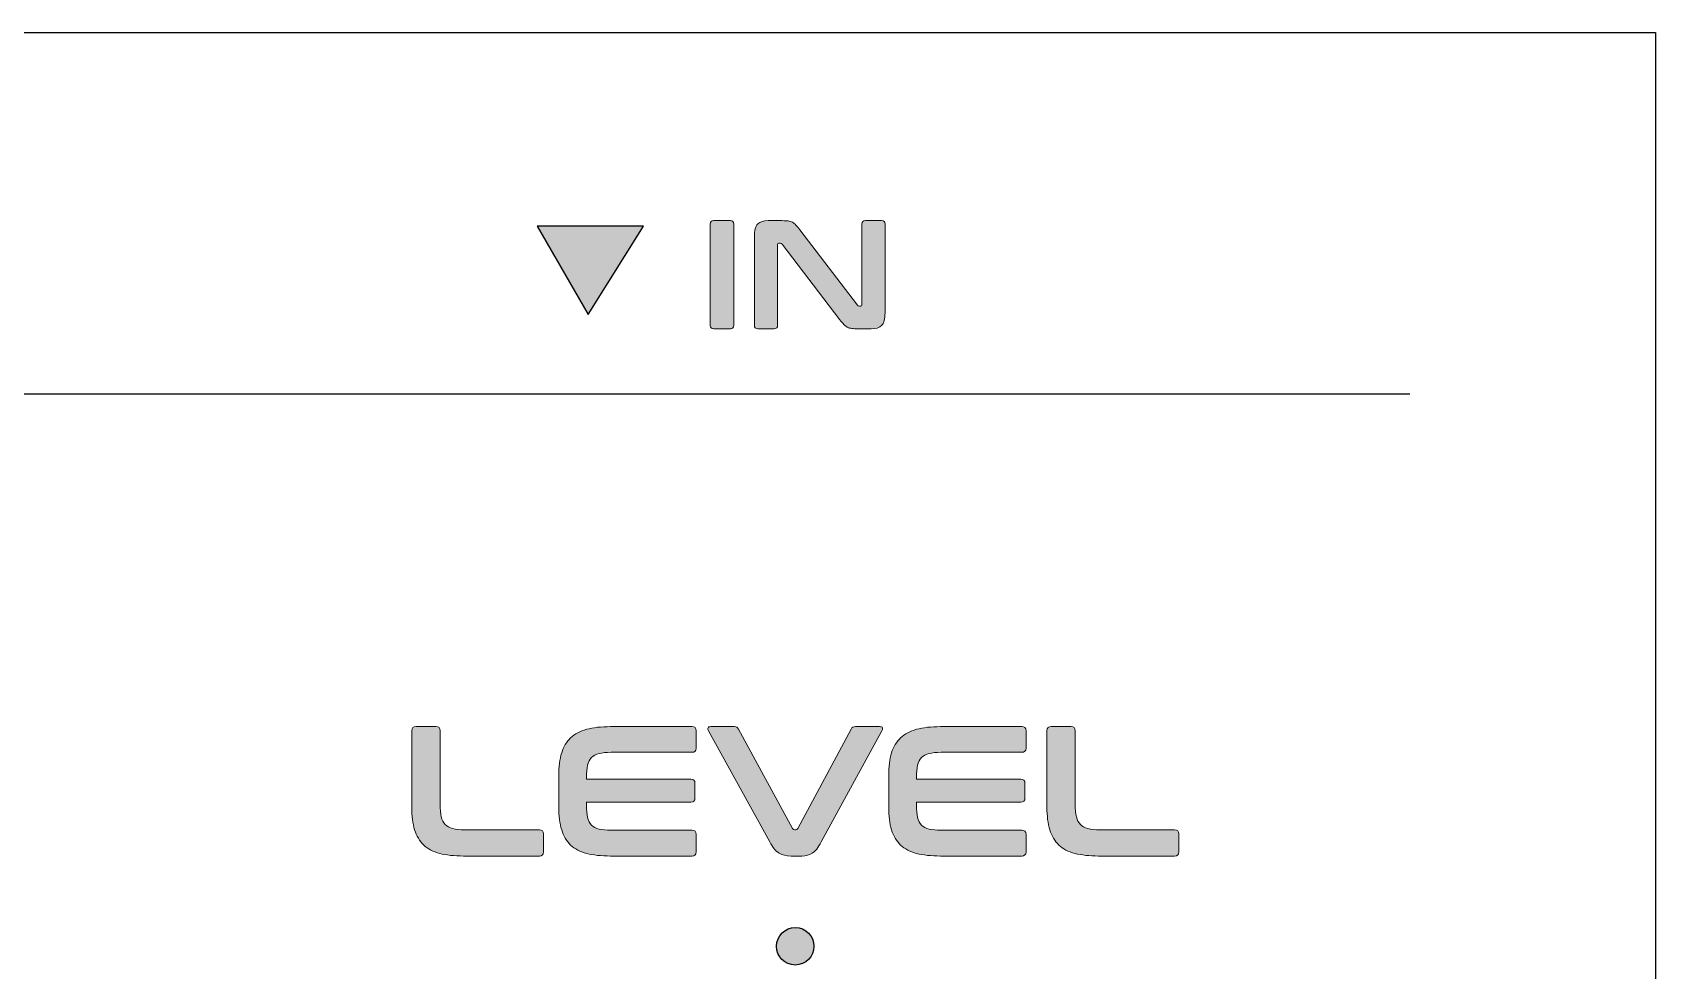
# Model space of a CAD drawing. Header units: millimetres. Extents: x 69 to 133, y 42 to 159.
# Drawn here: x 111.47 to 133.15, y 146.47 to 159 of the extents above; entities that cross this region are included whole.
import ezdxf

# ---------------------------------------------------------------- set-up
doc = ezdxf.new("R2010")
doc.units = ezdxf.units.MM
doc.header["$MEASUREMENT"] = 0
doc.layers.add('svg1962', color=7, linetype='Continuous')

# ---------------------------------------------------------------- blocks, each defined once
blk = doc.blocks.new('block 3')
at = {"layer": 'svg1962', "true_color": 0xffffff}
h = blk.add_hatch(color=7, dxfattribs=at)
h.dxf.hatch_style = 2
edge = h.paths.add_edge_path()
edge.add_spline(control_points=[(121.91, 146.792), (121.911, 146.93), (121.799, 147.042), (121.661, 147.043), (121.523, 147.043), (121.411, 146.931), (121.41, 146.793), (121.41, 146.793), (121.41, 146.792), (121.41, 146.792), (121.41, 146.654), (121.522, 146.542), (121.66, 146.541), (121.798, 146.541), (121.91, 146.652), (121.91, 146.791), (121.91, 146.791), (121.91, 146.791), (121.91, 146.792)], knot_values=[0, 0, 0, 0, 1, 1, 1, 2, 2, 2, 3, 3, 3, 4, 4, 4, 5, 5, 5, 6, 6, 6, 6], degree=3, periodic=1)
at = {"layer": 'svg1962', "color": 254, "lineweight": 25, "true_color": 0xe7e7e7}
blk.add_lwpolyline([(69.255, 159.004), (133.154, 159.004), (133.154, 41.938), (69.255, 41.938), (69.255, 159.004)], dxfattribs=at)
at = {"layer": 'svg1962', "color": 7, "lineweight": 25, "true_color": 0xffffff}
blk.add_lwpolyline([(72.772, 154.175), (129.873, 154.175)], dxfattribs=at)
at = {"layer": 'svg1962', "color": 178, "lineweight": 25, "true_color": 0x060606}
blk.add_open_spline([(121.91, 146.792), (121.911, 146.93), (121.799, 147.042), (121.661, 147.043), (121.523, 147.043), (121.411, 146.931), (121.41, 146.793), (121.41, 146.793), (121.41, 146.792), (121.41, 146.792), (121.41, 146.654), (121.522, 146.542), (121.66, 146.541), (121.798, 146.541), (121.91, 146.652), (121.91, 146.791), (121.91, 146.791), (121.91, 146.791), (121.91, 146.792)], degree=3, knots=[0, 0, 0, 0, 1, 1, 1, 2, 2, 2, 3, 3, 3, 4, 4, 4, 5, 5, 5, 6, 6, 6, 6], dxfattribs=at)
blk = doc.blocks.new('block 9')
at = {"layer": 'svg1962', "true_color": 0xffffff}
h = blk.add_hatch(color=7, dxfattribs=at)
h.dxf.hatch_style = 2
edge = h.paths.add_edge_path()
edge.add_spline(control_points=[(120.795, 156.489), (120.825, 156.489), (120.84, 156.474), (120.84, 156.444), (120.84, 156.444), (120.84, 155.089), (120.84, 155.089), (120.84, 155.059), (120.825, 155.043), (120.795, 155.043), (120.795, 155.043), (120.571, 155.043), (120.571, 155.043), (120.54, 155.043), (120.524, 155.059), (120.524, 155.089), (120.524, 155.089), (120.524, 156.444), (120.524, 156.444), (120.524, 156.474), (120.54, 156.489), (120.571, 156.489), (120.571, 156.489), (120.795, 156.489), (120.795, 156.489)], knot_values=[0, 0, 0, 0, 1, 1, 1, 2, 2, 2, 3, 3, 3, 4, 4, 4, 5, 5, 5, 6, 6, 6, 7, 7, 7, 8, 8, 8, 8], degree=3, periodic=1)
h = blk.add_hatch(color=7, dxfattribs=at)
h.dxf.hatch_style = 2
edge = h.paths.add_edge_path()
edge.add_spline(control_points=[(121.482, 156.489), (121.515, 156.489), (121.543, 156.487), (121.565, 156.485), (121.587, 156.482), (121.606, 156.476), (121.623, 156.467), (121.639, 156.458), (121.655, 156.446), (121.67, 156.43), (121.685, 156.414), (121.702, 156.393), (121.722, 156.367), (121.722, 156.367), (122.49, 155.359), (122.49, 155.359), (122.495, 155.35), (122.504, 155.345), (122.517, 155.345), (122.517, 155.345), (122.535, 155.345), (122.535, 155.345), (122.546, 155.345), (122.552, 155.352), (122.552, 155.366), (122.552, 155.366), (122.552, 156.444), (122.552, 156.444), (122.552, 156.474), (122.567, 156.489), (122.597, 156.489), (122.597, 156.489), (122.814, 156.489), (122.814, 156.489), (122.845, 156.489), (122.86, 156.474), (122.86, 156.444), (122.86, 156.444), (122.86, 155.258), (122.86, 155.258), (122.86, 155.174), (122.845, 155.117), (122.814, 155.088), (122.784, 155.058), (122.737, 155.043), (122.674, 155.043), (122.674, 155.043), (122.496, 155.043), (122.496, 155.043), (122.464, 155.043), (122.438, 155.045), (122.417, 155.048), (122.395, 155.05), (122.376, 155.056), (122.36, 155.064), (122.343, 155.072), (122.327, 155.084), (122.311, 155.1), (122.295, 155.116), (122.277, 155.138), (122.256, 155.165), (122.256, 155.165), (121.486, 156.173), (121.486, 156.173), (121.478, 156.183), (121.469, 156.187), (121.46, 156.187), (121.46, 156.187), (121.441, 156.187), (121.441, 156.187), (121.43, 156.187), (121.424, 156.181), (121.424, 156.167), (121.424, 156.167), (121.424, 155.089), (121.424, 155.089), (121.424, 155.059), (121.409, 155.043), (121.379, 155.043), (121.379, 155.043), (121.162, 155.043), (121.162, 155.043), (121.13, 155.043), (121.114, 155.059), (121.114, 155.089), (121.114, 155.089), (121.114, 156.274), (121.114, 156.274), (121.114, 156.358), (121.13, 156.415), (121.16, 156.445), (121.19, 156.474), (121.237, 156.489), (121.3, 156.489), (121.3, 156.489), (121.482, 156.489), (121.482, 156.489)], knot_values=[0, 0, 0, 0, 1, 1, 1, 2, 2, 2, 3, 3, 3, 4, 4, 4, 5, 5, 5, 6, 6, 6, 7, 7, 7, 8, 8, 8, 9, 9, 9, 10, 10, 10, 11, 11, 11, 12, 12, 12, 13, 13, 13, 14, 14, 14, 15, 15, 15, 16, 16, 16, 17, 17, 17, 18, 18, 18, 19, 19, 19, 20, 20, 20, 21, 21, 21, 22, 22, 22, 23, 23, 23, 24, 24, 24, 25, 25, 25, 26, 26, 26, 27, 27, 27, 28, 28, 28, 29, 29, 29, 30, 30, 30, 31, 31, 31, 32, 32, 32, 32], degree=3, periodic=1)
at = {"layer": 'svg1962', "lineweight": 0}
for points, knots in [([(120.795, 156.489), (120.825, 156.489), (120.84, 156.474), (120.84, 156.444), (120.84, 156.444), (120.84, 155.089), (120.84, 155.089), (120.84, 155.059), (120.825, 155.043), (120.795, 155.043), (120.795, 155.043), (120.571, 155.043), (120.571, 155.043), (120.54, 155.043), (120.524, 155.059), (120.524, 155.089), (120.524, 155.089), (120.524, 156.444), (120.524, 156.444), (120.524, 156.474), (120.54, 156.489), (120.571, 156.489), (120.571, 156.489), (120.795, 156.489), (120.795, 156.489)], [0, 0, 0, 0, 1, 1, 1, 2, 2, 2, 3, 3, 3, 4, 4, 4, 5, 5, 5, 6, 6, 6, 7, 7, 7, 8, 8, 8, 8]), ([(121.482, 156.489), (121.515, 156.489), (121.543, 156.487), (121.565, 156.485), (121.587, 156.482), (121.606, 156.476), (121.623, 156.467), (121.639, 156.458), (121.655, 156.446), (121.67, 156.43), (121.685, 156.414), (121.702, 156.393), (121.722, 156.367), (121.722, 156.367), (122.49, 155.359), (122.49, 155.359), (122.495, 155.35), (122.504, 155.345), (122.517, 155.345), (122.517, 155.345), (122.535, 155.345), (122.535, 155.345), (122.546, 155.345), (122.552, 155.352), (122.552, 155.366), (122.552, 155.366), (122.552, 156.444), (122.552, 156.444), (122.552, 156.474), (122.567, 156.489), (122.597, 156.489), (122.597, 156.489), (122.814, 156.489), (122.814, 156.489), (122.845, 156.489), (122.86, 156.474), (122.86, 156.444), (122.86, 156.444), (122.86, 155.258), (122.86, 155.258), (122.86, 155.174), (122.845, 155.117), (122.814, 155.088), (122.784, 155.058), (122.737, 155.043), (122.674, 155.043), (122.674, 155.043), (122.496, 155.043), (122.496, 155.043), (122.464, 155.043), (122.438, 155.045), (122.417, 155.048), (122.395, 155.05), (122.376, 155.056), (122.36, 155.064), (122.343, 155.072), (122.327, 155.084), (122.311, 155.1), (122.295, 155.116), (122.277, 155.138), (122.256, 155.165), (122.256, 155.165), (121.486, 156.173), (121.486, 156.173), (121.478, 156.183), (121.469, 156.187), (121.46, 156.187), (121.46, 156.187), (121.441, 156.187), (121.441, 156.187), (121.43, 156.187), (121.424, 156.181), (121.424, 156.167), (121.424, 156.167), (121.424, 155.089), (121.424, 155.089), (121.424, 155.059), (121.409, 155.043), (121.379, 155.043), (121.379, 155.043), (121.162, 155.043), (121.162, 155.043), (121.13, 155.043), (121.114, 155.059), (121.114, 155.089), (121.114, 155.089), (121.114, 156.274), (121.114, 156.274), (121.114, 156.358), (121.13, 156.415), (121.16, 156.445), (121.19, 156.474), (121.237, 156.489), (121.3, 156.489), (121.3, 156.489), (121.482, 156.489), (121.482, 156.489)], [0, 0, 0, 0, 1, 1, 1, 2, 2, 2, 3, 3, 3, 4, 4, 4, 5, 5, 5, 6, 6, 6, 7, 7, 7, 8, 8, 8, 9, 9, 9, 10, 10, 10, 11, 11, 11, 12, 12, 12, 13, 13, 13, 14, 14, 14, 15, 15, 15, 16, 16, 16, 17, 17, 17, 18, 18, 18, 19, 19, 19, 20, 20, 20, 21, 21, 21, 22, 22, 22, 23, 23, 23, 24, 24, 24, 25, 25, 25, 26, 26, 26, 27, 27, 27, 28, 28, 28, 29, 29, 29, 30, 30, 30, 31, 31, 31, 32, 32, 32, 32])]:
    blk.add_open_spline(points, degree=3, knots=knots, dxfattribs=at)
blk = doc.blocks.new('block 8')
at = {"layer": 'svg1962'}
blk.add_blockref('block 9', (0, 0), dxfattribs=at)
blk = doc.blocks.new('block 19')
at = {"layer": 'svg1962', "true_color": 0xffffff}
h = blk.add_hatch(color=7, dxfattribs=at)
h.dxf.hatch_style = 2
edge = h.paths.add_edge_path()
edge.add_spline(control_points=[(116.861, 149.727), (116.898, 149.727), (116.916, 149.709), (116.916, 149.673), (116.916, 149.673), (116.916, 148.687), (116.916, 148.687), (116.916, 148.621), (116.921, 148.567), (116.932, 148.523), (116.942, 148.479), (116.96, 148.445), (116.985, 148.419), (117.01, 148.394), (117.043, 148.376), (117.085, 148.365), (117.127, 148.354), (117.18, 148.349), (117.244, 148.349), (117.244, 148.349), (118.244, 148.349), (118.244, 148.349), (118.28, 148.349), (118.298, 148.331), (118.298, 148.295), (118.298, 148.295), (118.298, 148.053), (118.298, 148.053), (118.298, 148.016), (118.28, 147.998), (118.244, 147.998), (118.244, 147.998), (117.229, 147.998), (117.229, 147.998), (117.104, 147.998), (116.998, 148.01), (116.911, 148.033), (116.824, 148.056), (116.752, 148.093), (116.697, 148.145), (116.642, 148.197), (116.602, 148.265), (116.576, 148.348), (116.55, 148.431), (116.538, 148.532), (116.538, 148.65), (116.538, 148.65), (116.538, 149.673), (116.538, 149.673), (116.538, 149.709), (116.557, 149.727), (116.594, 149.727), (116.594, 149.727), (116.861, 149.727), (116.861, 149.727)], knot_values=[0, 0, 0, 0, 1, 1, 1, 2, 2, 2, 3, 3, 3, 4, 4, 4, 5, 5, 5, 6, 6, 6, 7, 7, 7, 8, 8, 8, 9, 9, 9, 10, 10, 10, 11, 11, 11, 12, 12, 12, 13, 13, 13, 14, 14, 14, 15, 15, 15, 16, 16, 16, 17, 17, 17, 18, 18, 18, 18], degree=3, periodic=1)
h = blk.add_hatch(color=7, dxfattribs=at)
h.dxf.hatch_style = 2
edge = h.paths.add_edge_path()
edge.add_spline(control_points=[(120.279, 149.727), (120.317, 149.727), (120.336, 149.709), (120.336, 149.673), (120.336, 149.673), (120.336, 149.438), (120.336, 149.438), (120.336, 149.402), (120.317, 149.384), (120.279, 149.384), (120.279, 149.384), (119.2, 149.384), (119.2, 149.384), (119.136, 149.384), (119.082, 149.378), (119.04, 149.367), (118.998, 149.357), (118.965, 149.339), (118.939, 149.313), (118.914, 149.288), (118.896, 149.253), (118.886, 149.21), (118.876, 149.166), (118.872, 149.112), (118.872, 149.048), (118.872, 149.048), (118.872, 149.023), (118.872, 149.023), (118.872, 149.023), (120.267, 149.023), (120.267, 149.023), (120.303, 149.023), (120.321, 149.005), (120.321, 148.969), (120.321, 148.969), (120.321, 148.774), (120.321, 148.774), (120.321, 148.737), (120.303, 148.719), (120.267, 148.719), (120.267, 148.719), (118.872, 148.719), (118.872, 148.719), (118.872, 148.719), (118.872, 148.677), (118.872, 148.677), (118.872, 148.613), (118.876, 148.559), (118.886, 148.516), (118.896, 148.472), (118.914, 148.437), (118.939, 148.412), (118.965, 148.386), (118.998, 148.368), (119.04, 148.358), (119.082, 148.347), (119.136, 148.342), (119.2, 148.342), (119.2, 148.342), (120.279, 148.342), (120.279, 148.342), (120.317, 148.342), (120.336, 148.323), (120.336, 148.287), (120.336, 148.287), (120.336, 148.053), (120.336, 148.053), (120.336, 148.016), (120.317, 147.998), (120.279, 147.998), (120.279, 147.998), (119.193, 147.998), (119.193, 147.998), (119.067, 147.998), (118.961, 148.01), (118.874, 148.033), (118.787, 148.056), (118.715, 148.093), (118.66, 148.145), (118.605, 148.197), (118.565, 148.265), (118.54, 148.348), (118.514, 148.431), (118.501, 148.532), (118.501, 148.65), (118.501, 148.65), (118.501, 149.075), (118.501, 149.075), (118.501, 149.194), (118.514, 149.294), (118.54, 149.376), (118.565, 149.458), (118.605, 149.526), (118.66, 149.577), (118.715, 149.629), (118.787, 149.667), (118.874, 149.691), (118.961, 149.715), (119.067, 149.727), (119.193, 149.727), (119.193, 149.727), (120.279, 149.727), (120.279, 149.727)], knot_values=[0, 0, 0, 0, 1, 1, 1, 2, 2, 2, 3, 3, 3, 4, 4, 4, 5, 5, 5, 6, 6, 6, 7, 7, 7, 8, 8, 8, 9, 9, 9, 10, 10, 10, 11, 11, 11, 12, 12, 12, 13, 13, 13, 14, 14, 14, 15, 15, 15, 16, 16, 16, 17, 17, 17, 18, 18, 18, 19, 19, 19, 20, 20, 20, 21, 21, 21, 22, 22, 22, 23, 23, 23, 24, 24, 24, 25, 25, 25, 26, 26, 26, 27, 27, 27, 28, 28, 28, 29, 29, 29, 30, 30, 30, 31, 31, 31, 32, 32, 32, 33, 33, 33, 34, 34, 34, 34], degree=3, periodic=1)
h = blk.add_hatch(color=7, dxfattribs=at)
h.dxf.hatch_style = 2
edge = h.paths.add_edge_path()
edge.add_spline(control_points=[(120.845, 149.727), (120.861, 149.727), (120.873, 149.724), (120.88, 149.719), (120.888, 149.715), (120.895, 149.706), (120.901, 149.695), (120.901, 149.695), (121.625, 148.366), (121.625, 148.366), (121.63, 148.355), (121.64, 148.349), (121.655, 148.349), (121.655, 148.349), (121.667, 148.349), (121.667, 148.349), (121.678, 148.349), (121.688, 148.355), (121.694, 148.366), (121.694, 148.366), (122.408, 149.695), (122.408, 149.695), (122.418, 149.716), (122.437, 149.727), (122.465, 149.727), (122.465, 149.727), (122.788, 149.727), (122.788, 149.727), (122.808, 149.727), (122.82, 149.721), (122.824, 149.711), (122.828, 149.7), (122.826, 149.687), (122.818, 149.67), (122.818, 149.67), (122.008, 148.186), (122.008, 148.186), (121.967, 148.11), (121.926, 148.06), (121.887, 148.035), (121.847, 148.011), (121.801, 147.998), (121.748, 147.998), (121.748, 147.998), (121.605, 147.998), (121.605, 147.998), (121.541, 147.998), (121.488, 148.011), (121.446, 148.035), (121.404, 148.06), (121.362, 148.11), (121.321, 148.186), (121.321, 148.186), (120.501, 149.67), (120.501, 149.67), (120.493, 149.687), (120.491, 149.7), (120.495, 149.711), (120.499, 149.721), (120.512, 149.727), (120.534, 149.727), (120.534, 149.727), (120.845, 149.727), (120.845, 149.727)], knot_values=[0, 0, 0, 0, 1, 1, 1, 2, 2, 2, 3, 3, 3, 4, 4, 4, 5, 5, 5, 6, 6, 6, 7, 7, 7, 8, 8, 8, 9, 9, 9, 10, 10, 10, 11, 11, 11, 12, 12, 12, 13, 13, 13, 14, 14, 14, 15, 15, 15, 16, 16, 16, 17, 17, 17, 18, 18, 18, 19, 19, 19, 20, 20, 20, 21, 21, 21, 21], degree=3, periodic=1)
h = blk.add_hatch(color=7, dxfattribs=at)
h.dxf.hatch_style = 2
edge = h.paths.add_edge_path()
edge.add_spline(control_points=[(124.687, 149.727), (124.725, 149.727), (124.744, 149.709), (124.744, 149.673), (124.744, 149.673), (124.744, 149.438), (124.744, 149.438), (124.744, 149.402), (124.725, 149.384), (124.687, 149.384), (124.687, 149.384), (123.608, 149.384), (123.608, 149.384), (123.544, 149.384), (123.491, 149.378), (123.449, 149.367), (123.407, 149.357), (123.373, 149.339), (123.348, 149.313), (123.322, 149.288), (123.304, 149.253), (123.294, 149.21), (123.284, 149.166), (123.279, 149.112), (123.279, 149.048), (123.279, 149.048), (123.279, 149.023), (123.279, 149.023), (123.279, 149.023), (124.675, 149.023), (124.675, 149.023), (124.711, 149.023), (124.729, 149.005), (124.729, 148.969), (124.729, 148.969), (124.729, 148.774), (124.729, 148.774), (124.729, 148.737), (124.711, 148.719), (124.675, 148.719), (124.675, 148.719), (123.279, 148.719), (123.279, 148.719), (123.279, 148.719), (123.279, 148.677), (123.279, 148.677), (123.279, 148.613), (123.284, 148.559), (123.294, 148.516), (123.304, 148.472), (123.322, 148.437), (123.348, 148.412), (123.373, 148.386), (123.407, 148.368), (123.449, 148.358), (123.491, 148.347), (123.544, 148.342), (123.608, 148.342), (123.608, 148.342), (124.687, 148.342), (124.687, 148.342), (124.725, 148.342), (124.744, 148.323), (124.744, 148.287), (124.744, 148.287), (124.744, 148.053), (124.744, 148.053), (124.744, 148.016), (124.725, 147.998), (124.687, 147.998), (124.687, 147.998), (123.6, 147.998), (123.6, 147.998), (123.475, 147.998), (123.369, 148.01), (123.282, 148.033), (123.195, 148.056), (123.124, 148.093), (123.068, 148.145), (123.013, 148.197), (122.973, 148.265), (122.947, 148.348), (122.922, 148.431), (122.909, 148.532), (122.909, 148.65), (122.909, 148.65), (122.909, 149.075), (122.909, 149.075), (122.909, 149.194), (122.922, 149.294), (122.947, 149.376), (122.973, 149.458), (123.013, 149.526), (123.068, 149.577), (123.124, 149.629), (123.195, 149.667), (123.282, 149.691), (123.369, 149.715), (123.475, 149.727), (123.6, 149.727), (123.6, 149.727), (124.687, 149.727), (124.687, 149.727)], knot_values=[0, 0, 0, 0, 1, 1, 1, 2, 2, 2, 3, 3, 3, 4, 4, 4, 5, 5, 5, 6, 6, 6, 7, 7, 7, 8, 8, 8, 9, 9, 9, 10, 10, 10, 11, 11, 11, 12, 12, 12, 13, 13, 13, 14, 14, 14, 15, 15, 15, 16, 16, 16, 17, 17, 17, 18, 18, 18, 19, 19, 19, 20, 20, 20, 21, 21, 21, 22, 22, 22, 23, 23, 23, 24, 24, 24, 25, 25, 25, 26, 26, 26, 27, 27, 27, 28, 28, 28, 29, 29, 29, 30, 30, 30, 31, 31, 31, 32, 32, 32, 33, 33, 33, 34, 34, 34, 34], degree=3, periodic=1)
h = blk.add_hatch(color=7, dxfattribs=at)
h.dxf.hatch_style = 2
edge = h.paths.add_edge_path()
edge.add_spline(control_points=[(125.346, 149.727), (125.383, 149.727), (125.401, 149.709), (125.401, 149.673), (125.401, 149.673), (125.401, 148.687), (125.401, 148.687), (125.401, 148.621), (125.406, 148.567), (125.417, 148.523), (125.427, 148.479), (125.445, 148.445), (125.47, 148.419), (125.494, 148.394), (125.528, 148.376), (125.57, 148.365), (125.612, 148.354), (125.665, 148.349), (125.729, 148.349), (125.729, 148.349), (126.729, 148.349), (126.729, 148.349), (126.765, 148.349), (126.784, 148.331), (126.784, 148.295), (126.784, 148.295), (126.784, 148.053), (126.784, 148.053), (126.784, 148.016), (126.765, 147.998), (126.729, 147.998), (126.729, 147.998), (125.714, 147.998), (125.714, 147.998), (125.589, 147.998), (125.483, 148.01), (125.396, 148.033), (125.308, 148.056), (125.237, 148.093), (125.182, 148.145), (125.127, 148.197), (125.087, 148.265), (125.061, 148.348), (125.036, 148.431), (125.023, 148.532), (125.023, 148.65), (125.023, 148.65), (125.023, 149.673), (125.023, 149.673), (125.023, 149.709), (125.042, 149.727), (125.08, 149.727), (125.08, 149.727), (125.346, 149.727), (125.346, 149.727)], knot_values=[0, 0, 0, 0, 1, 1, 1, 2, 2, 2, 3, 3, 3, 4, 4, 4, 5, 5, 5, 6, 6, 6, 7, 7, 7, 8, 8, 8, 9, 9, 9, 10, 10, 10, 11, 11, 11, 12, 12, 12, 13, 13, 13, 14, 14, 14, 15, 15, 15, 16, 16, 16, 17, 17, 17, 18, 18, 18, 18], degree=3, periodic=1)
at = {"layer": 'svg1962', "lineweight": 0}
for points, knots in [([(116.861, 149.727), (116.898, 149.727), (116.916, 149.709), (116.916, 149.673), (116.916, 149.673), (116.916, 148.687), (116.916, 148.687), (116.916, 148.621), (116.921, 148.567), (116.932, 148.523), (116.942, 148.479), (116.96, 148.445), (116.985, 148.419), (117.01, 148.394), (117.043, 148.376), (117.085, 148.365), (117.127, 148.354), (117.18, 148.349), (117.244, 148.349), (117.244, 148.349), (118.244, 148.349), (118.244, 148.349), (118.28, 148.349), (118.298, 148.331), (118.298, 148.295), (118.298, 148.295), (118.298, 148.053), (118.298, 148.053), (118.298, 148.016), (118.28, 147.998), (118.244, 147.998), (118.244, 147.998), (117.229, 147.998), (117.229, 147.998), (117.104, 147.998), (116.998, 148.01), (116.911, 148.033), (116.824, 148.056), (116.752, 148.093), (116.697, 148.145), (116.642, 148.197), (116.602, 148.265), (116.576, 148.348), (116.55, 148.431), (116.538, 148.532), (116.538, 148.65), (116.538, 148.65), (116.538, 149.673), (116.538, 149.673), (116.538, 149.709), (116.557, 149.727), (116.594, 149.727), (116.594, 149.727), (116.861, 149.727), (116.861, 149.727)], [0, 0, 0, 0, 1, 1, 1, 2, 2, 2, 3, 3, 3, 4, 4, 4, 5, 5, 5, 6, 6, 6, 7, 7, 7, 8, 8, 8, 9, 9, 9, 10, 10, 10, 11, 11, 11, 12, 12, 12, 13, 13, 13, 14, 14, 14, 15, 15, 15, 16, 16, 16, 17, 17, 17, 18, 18, 18, 18]), ([(120.279, 149.727), (120.317, 149.727), (120.336, 149.709), (120.336, 149.673), (120.336, 149.673), (120.336, 149.438), (120.336, 149.438), (120.336, 149.402), (120.317, 149.384), (120.279, 149.384), (120.279, 149.384), (119.2, 149.384), (119.2, 149.384), (119.136, 149.384), (119.082, 149.378), (119.04, 149.367), (118.998, 149.357), (118.965, 149.339), (118.939, 149.313), (118.914, 149.288), (118.896, 149.253), (118.886, 149.21), (118.876, 149.166), (118.872, 149.112), (118.872, 149.048), (118.872, 149.048), (118.872, 149.023), (118.872, 149.023), (118.872, 149.023), (120.267, 149.023), (120.267, 149.023), (120.303, 149.023), (120.321, 149.005), (120.321, 148.969), (120.321, 148.969), (120.321, 148.774), (120.321, 148.774), (120.321, 148.737), (120.303, 148.719), (120.267, 148.719), (120.267, 148.719), (118.872, 148.719), (118.872, 148.719), (118.872, 148.719), (118.872, 148.677), (118.872, 148.677), (118.872, 148.613), (118.876, 148.559), (118.886, 148.516), (118.896, 148.472), (118.914, 148.437), (118.939, 148.412), (118.965, 148.386), (118.998, 148.368), (119.04, 148.358), (119.082, 148.347), (119.136, 148.342), (119.2, 148.342), (119.2, 148.342), (120.279, 148.342), (120.279, 148.342), (120.317, 148.342), (120.336, 148.323), (120.336, 148.287), (120.336, 148.287), (120.336, 148.053), (120.336, 148.053), (120.336, 148.016), (120.317, 147.998), (120.279, 147.998), (120.279, 147.998), (119.193, 147.998), (119.193, 147.998), (119.067, 147.998), (118.961, 148.01), (118.874, 148.033), (118.787, 148.056), (118.715, 148.093), (118.66, 148.145), (118.605, 148.197), (118.565, 148.265), (118.54, 148.348), (118.514, 148.431), (118.501, 148.532), (118.501, 148.65), (118.501, 148.65), (118.501, 149.075), (118.501, 149.075), (118.501, 149.194), (118.514, 149.294), (118.54, 149.376), (118.565, 149.458), (118.605, 149.526), (118.66, 149.577), (118.715, 149.629), (118.787, 149.667), (118.874, 149.691), (118.961, 149.715), (119.067, 149.727), (119.193, 149.727), (119.193, 149.727), (120.279, 149.727), (120.279, 149.727)], [0, 0, 0, 0, 1, 1, 1, 2, 2, 2, 3, 3, 3, 4, 4, 4, 5, 5, 5, 6, 6, 6, 7, 7, 7, 8, 8, 8, 9, 9, 9, 10, 10, 10, 11, 11, 11, 12, 12, 12, 13, 13, 13, 14, 14, 14, 15, 15, 15, 16, 16, 16, 17, 17, 17, 18, 18, 18, 19, 19, 19, 20, 20, 20, 21, 21, 21, 22, 22, 22, 23, 23, 23, 24, 24, 24, 25, 25, 25, 26, 26, 26, 27, 27, 27, 28, 28, 28, 29, 29, 29, 30, 30, 30, 31, 31, 31, 32, 32, 32, 33, 33, 33, 34, 34, 34, 34]), ([(120.845, 149.727), (120.861, 149.727), (120.873, 149.724), (120.88, 149.719), (120.888, 149.715), (120.895, 149.706), (120.901, 149.695), (120.901, 149.695), (121.625, 148.366), (121.625, 148.366), (121.63, 148.355), (121.64, 148.349), (121.655, 148.349), (121.655, 148.349), (121.667, 148.349), (121.667, 148.349), (121.678, 148.349), (121.688, 148.355), (121.694, 148.366), (121.694, 148.366), (122.408, 149.695), (122.408, 149.695), (122.418, 149.716), (122.437, 149.727), (122.465, 149.727), (122.465, 149.727), (122.788, 149.727), (122.788, 149.727), (122.808, 149.727), (122.82, 149.721), (122.824, 149.711), (122.828, 149.7), (122.826, 149.687), (122.818, 149.67), (122.818, 149.67), (122.008, 148.186), (122.008, 148.186), (121.967, 148.11), (121.926, 148.06), (121.887, 148.035), (121.847, 148.011), (121.801, 147.998), (121.748, 147.998), (121.748, 147.998), (121.605, 147.998), (121.605, 147.998), (121.541, 147.998), (121.488, 148.011), (121.446, 148.035), (121.404, 148.06), (121.362, 148.11), (121.321, 148.186), (121.321, 148.186), (120.501, 149.67), (120.501, 149.67), (120.493, 149.687), (120.491, 149.7), (120.495, 149.711), (120.499, 149.721), (120.512, 149.727), (120.534, 149.727), (120.534, 149.727), (120.845, 149.727), (120.845, 149.727)], [0, 0, 0, 0, 1, 1, 1, 2, 2, 2, 3, 3, 3, 4, 4, 4, 5, 5, 5, 6, 6, 6, 7, 7, 7, 8, 8, 8, 9, 9, 9, 10, 10, 10, 11, 11, 11, 12, 12, 12, 13, 13, 13, 14, 14, 14, 15, 15, 15, 16, 16, 16, 17, 17, 17, 18, 18, 18, 19, 19, 19, 20, 20, 20, 21, 21, 21, 21]), ([(124.687, 149.727), (124.725, 149.727), (124.744, 149.709), (124.744, 149.673), (124.744, 149.673), (124.744, 149.438), (124.744, 149.438), (124.744, 149.402), (124.725, 149.384), (124.687, 149.384), (124.687, 149.384), (123.608, 149.384), (123.608, 149.384), (123.544, 149.384), (123.491, 149.378), (123.449, 149.367), (123.407, 149.357), (123.373, 149.339), (123.348, 149.313), (123.322, 149.288), (123.304, 149.253), (123.294, 149.21), (123.284, 149.166), (123.279, 149.112), (123.279, 149.048), (123.279, 149.048), (123.279, 149.023), (123.279, 149.023), (123.279, 149.023), (124.675, 149.023), (124.675, 149.023), (124.711, 149.023), (124.729, 149.005), (124.729, 148.969), (124.729, 148.969), (124.729, 148.774), (124.729, 148.774), (124.729, 148.737), (124.711, 148.719), (124.675, 148.719), (124.675, 148.719), (123.279, 148.719), (123.279, 148.719), (123.279, 148.719), (123.279, 148.677), (123.279, 148.677), (123.279, 148.613), (123.284, 148.559), (123.294, 148.516), (123.304, 148.472), (123.322, 148.437), (123.348, 148.412), (123.373, 148.386), (123.407, 148.368), (123.449, 148.358), (123.491, 148.347), (123.544, 148.342), (123.608, 148.342), (123.608, 148.342), (124.687, 148.342), (124.687, 148.342), (124.725, 148.342), (124.744, 148.323), (124.744, 148.287), (124.744, 148.287), (124.744, 148.053), (124.744, 148.053), (124.744, 148.016), (124.725, 147.998), (124.687, 147.998), (124.687, 147.998), (123.6, 147.998), (123.6, 147.998), (123.475, 147.998), (123.369, 148.01), (123.282, 148.033), (123.195, 148.056), (123.124, 148.093), (123.068, 148.145), (123.013, 148.197), (122.973, 148.265), (122.947, 148.348), (122.922, 148.431), (122.909, 148.532), (122.909, 148.65), (122.909, 148.65), (122.909, 149.075), (122.909, 149.075), (122.909, 149.194), (122.922, 149.294), (122.947, 149.376), (122.973, 149.458), (123.013, 149.526), (123.068, 149.577), (123.124, 149.629), (123.195, 149.667), (123.282, 149.691), (123.369, 149.715), (123.475, 149.727), (123.6, 149.727), (123.6, 149.727), (124.687, 149.727), (124.687, 149.727)], [0, 0, 0, 0, 1, 1, 1, 2, 2, 2, 3, 3, 3, 4, 4, 4, 5, 5, 5, 6, 6, 6, 7, 7, 7, 8, 8, 8, 9, 9, 9, 10, 10, 10, 11, 11, 11, 12, 12, 12, 13, 13, 13, 14, 14, 14, 15, 15, 15, 16, 16, 16, 17, 17, 17, 18, 18, 18, 19, 19, 19, 20, 20, 20, 21, 21, 21, 22, 22, 22, 23, 23, 23, 24, 24, 24, 25, 25, 25, 26, 26, 26, 27, 27, 27, 28, 28, 28, 29, 29, 29, 30, 30, 30, 31, 31, 31, 32, 32, 32, 33, 33, 33, 34, 34, 34, 34]), ([(125.346, 149.727), (125.383, 149.727), (125.401, 149.709), (125.401, 149.673), (125.401, 149.673), (125.401, 148.687), (125.401, 148.687), (125.401, 148.621), (125.406, 148.567), (125.417, 148.523), (125.427, 148.479), (125.445, 148.445), (125.47, 148.419), (125.494, 148.394), (125.528, 148.376), (125.57, 148.365), (125.612, 148.354), (125.665, 148.349), (125.729, 148.349), (125.729, 148.349), (126.729, 148.349), (126.729, 148.349), (126.765, 148.349), (126.784, 148.331), (126.784, 148.295), (126.784, 148.295), (126.784, 148.053), (126.784, 148.053), (126.784, 148.016), (126.765, 147.998), (126.729, 147.998), (126.729, 147.998), (125.714, 147.998), (125.714, 147.998), (125.589, 147.998), (125.483, 148.01), (125.396, 148.033), (125.308, 148.056), (125.237, 148.093), (125.182, 148.145), (125.127, 148.197), (125.087, 148.265), (125.061, 148.348), (125.036, 148.431), (125.023, 148.532), (125.023, 148.65), (125.023, 148.65), (125.023, 149.673), (125.023, 149.673), (125.023, 149.709), (125.042, 149.727), (125.08, 149.727), (125.08, 149.727), (125.346, 149.727), (125.346, 149.727)], [0, 0, 0, 0, 1, 1, 1, 2, 2, 2, 3, 3, 3, 4, 4, 4, 5, 5, 5, 6, 6, 6, 7, 7, 7, 8, 8, 8, 9, 9, 9, 10, 10, 10, 11, 11, 11, 12, 12, 12, 13, 13, 13, 14, 14, 14, 15, 15, 15, 16, 16, 16, 17, 17, 17, 18, 18, 18, 18])]:
    blk.add_open_spline(points, degree=3, knots=knots, dxfattribs=at)
blk = doc.blocks.new('block 18')
at = {"layer": 'svg1962'}
blk.add_blockref('block 19', (0, 0), dxfattribs=at)
blk = doc.blocks.new('block 7')
at = {"layer": 'svg1962', "true_color": 0xffffff}
h = blk.add_hatch(color=7, dxfattribs=at)
h.dxf.hatch_style = 2
h.paths.add_polyline_path([(119.634, 156.417), (118.212, 156.417), (118.894, 155.236)])
at = {"layer": 'svg1962', "color": 7, "lineweight": 25, "true_color": 0xffffff}
blk.add_lwpolyline([(119.634, 156.417), (118.212, 156.417), (118.894, 155.236), (119.634, 156.417)], dxfattribs=at)
at = {"layer": 'svg1962'}
for name in ['block 8', 'block 18']:
    blk.add_blockref(name, (0, 0), dxfattribs=at)

msp = doc.modelspace()

# ---------------------------------------------------------------- block references
at = {"layer": 'svg1962'}
for name in ['block 3', 'block 7']:
    msp.add_blockref(name, (0, 0), dxfattribs=at)

doc.saveas('drawing.dxf')
